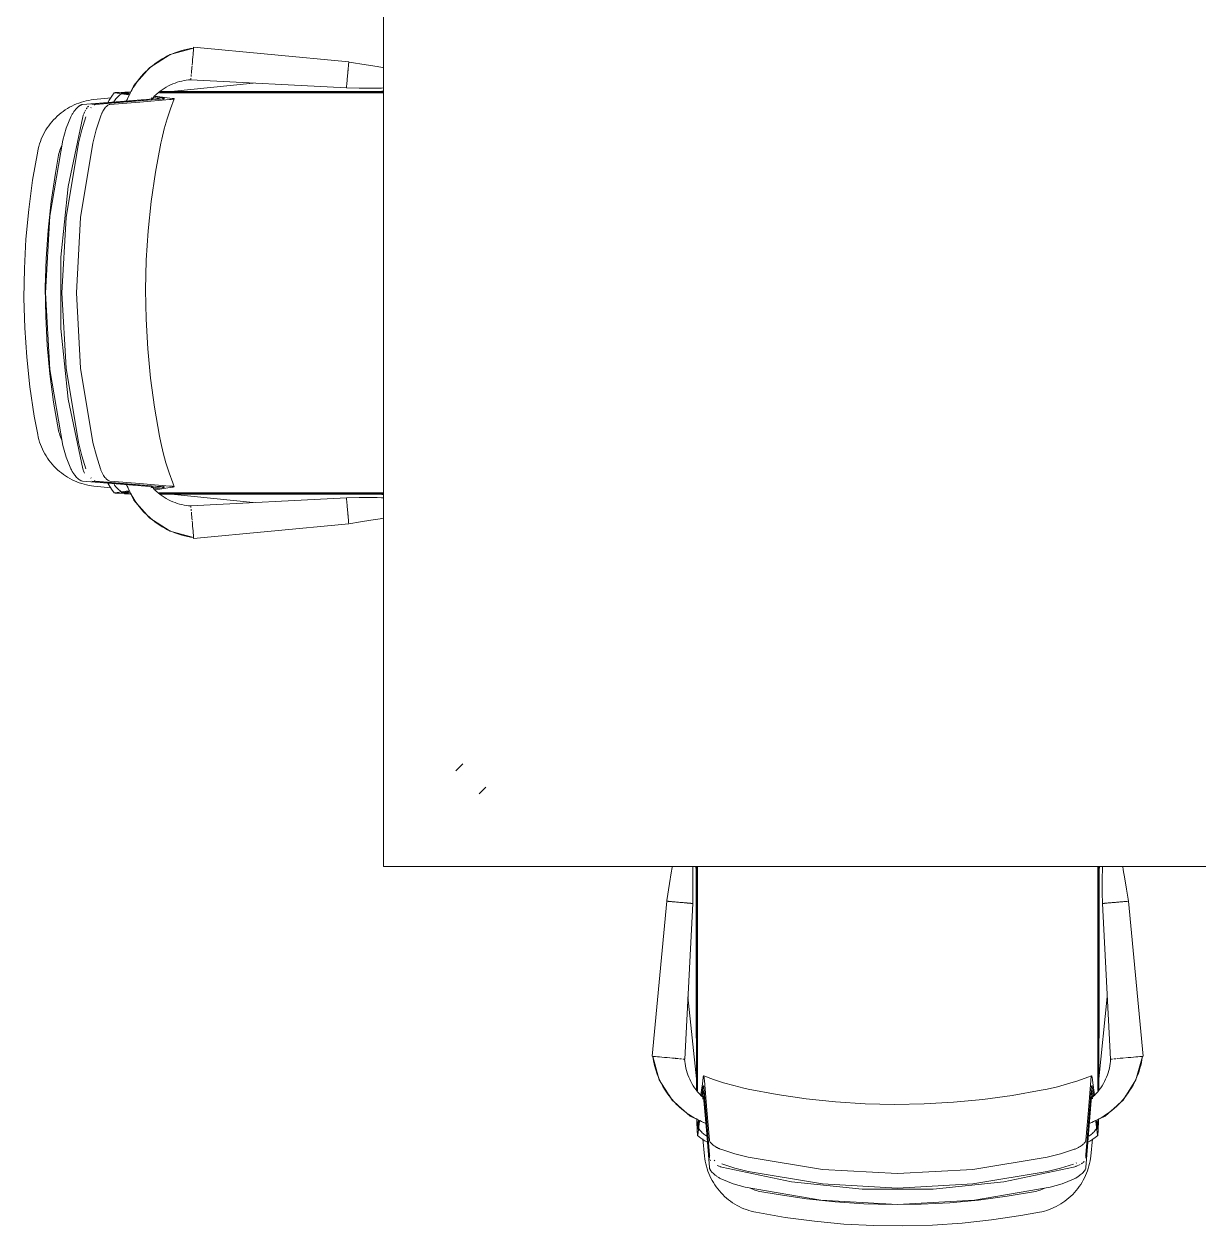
# Model space of a CAD drawing. Header units: millimetres. Extents: x 155927 to 317870, y -36033 to 97293.
# Drawn here: x 190375 to 191809, y 10769 to 12236 of the extents above; entities that cross this region are included whole.
import ezdxf

# ---------------------------------------------------------------- set-up
doc = ezdxf.new("R2010")
doc.units = ezdxf.units.MM
doc.header["$MEASUREMENT"] = 0
doc.layers.add('I-FURN', color=8, linetype='CONTINUOUS', lineweight=9)

msp = doc.modelspace()

# ---------------------------------------------------------------- linework, layer by layer
at = {"layer": 'I-FURN'}
for p, q in [((190813.4, 12607.5), (190813.4, 11207.5)), ((190581.6, 12206.3), (190553.1, 12198.4)), ((190553.1, 12198.4), (190581.6, 12206.3)), ((190553.1, 12198.4), (190581.6, 12206.3)), ((190581.6, 12206.3), (190553.1, 12198.4)), ((190581.3, 12203), (190581.5, 12204.8)), ((190581.5, 12204.8), (190581.6, 12206.1)), ((190581.6, 12206.1), (190581.7, 12206.9)), ((190581.7, 12207.2), (190771, 12189.3)), ((190771, 12189.3), (190581.7, 12207.2)), ((190581.7, 12206.9), (190581.7, 12207.2)), ((190553.1, 12198.4), (190528.1, 12182.7)), ((190528.1, 12182.7), (190553.1, 12198.4)), ((190553.1, 12198.4), (190528.1, 12182.7)), ((190537, 12188.3), (190553.1, 12198.4)), ((190580.1, 12188.9), (190580.4, 12192.2)), ((190580.4, 12192.2), (190580.6, 12195.3)), ((190580.6, 12195.3), (190580.9, 12198.2)), ((190580.9, 12198.2), (190581.1, 12200.8)), ((190581.1, 12200.8), (190581.3, 12203)), ((190771.6, 12189.1), (190771, 12189.2)), ((190792.4, 12185.8), (190771.6, 12189.1)), ((190528.1, 12182.7), (190508.6, 12160.6)), ((190508.6, 12160.6), (190528.1, 12182.7)), ((190528.1, 12182.7), (190508.6, 12160.6)), ((190523.2, 12177.2), (190528.1, 12182.7)), ((190528.1, 12182.7), (190534.3, 12186.7)), ((190578.9, 12175.1), (190579.2, 12179.2)), ((190579, 12176.4), (190579.2, 12179.3)), ((190579.3, 12179.7), (190579.5, 12182.4)), ((190579.5, 12182.4), (190579.7, 12184.6)), ((190579.8, 12185.6), (190580.1, 12188.9)), ((190805.5, 12183.7), (190792.4, 12185.8)), ((190812.1, 12182.5), (190805.5, 12183.7)), ((190813.4, 12182.3), (190812.1, 12182.5)), ((190508.6, 12160.6), (190499.8, 12141.7)), ((190499.8, 12141.7), (190508.6, 12160.6)), ((190508.6, 12160.6), (190499.8, 12141.7)), ((190505.5, 12154), (190508.6, 12160.6)), ((190508.6, 12160.6), (190513.5, 12166.2)), ((190654.3, 12163.5), (190554.3, 12153.1)), ((190578.2, 12167.6), (190578.3, 12168.4)), ((190578.2, 12167.3), (190578.2, 12167.6)), ((190768.2, 12157.7), (190578.2, 12167.3)), ((190578.2, 12167.3), (190768.2, 12157.7)), ((190578.3, 12168.4), (190578.4, 12169.7)), ((190578.5, 12171.5), (190578.8, 12173.7)), ((190578.6, 12171.5), (190578.8, 12173.8)), ((190481, 12145.5), (190459.8, 12143.3)), ((190478.6, 12142.7), (190481.8, 12147.6)), ((190481.8, 12147.6), (190484.8, 12151.7)), ((190502.2, 12149.2), (190485.3, 12151.6)), ((190486.6, 12144.1), (190487.5, 12145.1)), ((190487.5, 12145.1), (190488.4, 12146.1)), ((190488.4, 12146.1), (190489.4, 12147.1)), ((190489.4, 12147.1), (190490.4, 12148.1)), ((190490.4, 12148.1), (190491.5, 12149)), ((190490.8, 12152.2), (190497.5, 12152.4)), ((190491.5, 12149), (190492.6, 12149.8)), ((190492.6, 12149.8), (190493.8, 12150.6)), ((190493.7, 12151.7), (190499.9, 12151.2)), ((190493.8, 12150.6), (190494, 12150.8)), ((190494, 12150.8), (190494.4, 12151.1)), ((190494.4, 12151.1), (190494.8, 12151.3)), ((190494.8, 12151.3), (190494.8, 12151.3)), ((190495.2, 12151.1), (190496.1, 12151)), ((190497.4, 12152.1), (190495.3, 12152)), ((190496.1, 12151), (190497.1, 12150.8)), ((190497.1, 12150.8), (190502.5, 12150)), ((190497.5, 12152.6), (190497.2, 12151.3)), ((190504.3, 12152.4), (190497.5, 12152.6)), ((190497.5, 12152.6), (190504.5, 12152.6)), ((190499.9, 12151.2), (190503, 12150.7)), ((190530.9, 12145.2), (190529.7, 12145.4)), ((190533.1, 12145.5), (190538, 12144.8)), ((190533.7, 12146.6), (190543.3, 12145.4)), ((190537.6, 12147.3), (190534.6, 12147.7)), ((190546.6, 12146.1), (190537.6, 12147.3)), ((190541.8, 12151.8), (190539.9, 12151.8)), ((190540.6, 12152.6), (190543.2, 12152.6)), ((190603.9, 12153), (190541.4, 12153.1)), ((190541.5, 12153.2), (190568.2, 12153.1)), ((190813.4, 12151.8), (190541.8, 12151.8)), ((190543.2, 12152.6), (190813.4, 12152.6)), ((190555.6, 12144.9), (190546.6, 12146.1)), ((190568.2, 12153.1), (190603.9, 12153.1)), ((190603.9, 12153.4), (190603.9, 12153)), ((190813.4, 12153.4), (190603.9, 12153.4)), ((190783.7, 12157.3), (190768.2, 12157.6)), ((190794, 12157.3), (190783.7, 12157.3)), ((190805.5, 12157.4), (190794, 12157.3)), ((190811.1, 12157.5), (190805.5, 12157.4)), ((190808.9, 12153.4), (190813.4, 12153.9)), ((190813.4, 12157.6), (190811.1, 12157.5)), ((190424.9, 12130.8), (190422.4, 12129)), ((190427.6, 12132.4), (190424.9, 12130.8)), ((190430.3, 12134), (190427.6, 12132.4)), ((190433, 12135.4), (190430.3, 12134)), ((190435.8, 12136.8), (190433, 12135.4)), ((190438.7, 12138), (190435.8, 12136.8)), ((190441.6, 12139.1), (190438.7, 12138)), ((190444.6, 12140.1), (190441.6, 12139.1)), ((190447.6, 12141), (190444.6, 12140.1)), ((190445.9, 12137.3), (190487.1, 12140.7)), ((190450.6, 12141.7), (190447.6, 12141)), ((190453.7, 12142.4), (190450.6, 12141.7)), ((190456.7, 12142.9), (190453.7, 12142.4)), ((190459.8, 12143.3), (190456.7, 12142.9)), ((190497.3, 12140.6), (190457.5, 12137.3)), ((190500.9, 12140.5), (190461.7, 12137.3)), ((190476.8, 12139.8), (190478.6, 12142.7)), ((190479.4, 12137.3), (190515.9, 12140.3)), ((190484.1, 12140.7), (190484.9, 12141.8)), ((190484.9, 12141.8), (190485.7, 12143)), ((190485.7, 12143), (190486.6, 12144.1)), ((190487.1, 12140.7), (190527.8, 12143.9)), ((190535, 12143.6), (190497.3, 12140.6)), ((190539.9, 12143.7), (190500.9, 12140.5)), ((190515.9, 12140.3), (190552.3, 12143.3)), ((190545.6, 12144.7), (190544.9, 12142.7)), ((190553.4, 12132.2), (190549.4, 12120)), ((190558, 12144.3), (190553.4, 12132.2)), ((190408.6, 12116.4), (190406.6, 12113.9)), ((190410.7, 12118.7), (190408.6, 12116.4)), ((190412.9, 12120.9), (190410.7, 12118.7)), ((190415.1, 12123.1), (190412.9, 12120.9)), ((190417.4, 12125.2), (190415.1, 12123.1)), ((190419.9, 12127.1), (190417.4, 12125.2)), ((190422.4, 12129), (190419.9, 12127.1)), ((190426, 12108.3), (190431.7, 12122.3)), ((190446.5, 12122.3), (190428.6, 12037.2)), ((190450.2, 12122.3), (190445.2, 12106.3)), ((190462.8, 12106.3), (190467.8, 12122.3)), ((190549.4, 12120), (190545.8, 12107.6)), ((190399.7, 12103.6), (190398.3, 12100.8)), ((190401.3, 12106.3), (190399.7, 12103.6)), ((190403, 12108.9), (190401.3, 12106.3)), ((190404.8, 12111.5), (190403, 12108.9)), ((190406.6, 12113.9), (190404.8, 12111.5)), ((190421.9, 12093.9), (190426, 12108.3)), ((190445.2, 12106.3), (190441.1, 12090.1)), ((190458.7, 12090.1), (190462.8, 12106.3)), ((190545.8, 12107.6), (190542.8, 12095.1)), ((190393.6, 12089.3), (190392.7, 12086.3)), ((190394.6, 12092.2), (190393.6, 12089.3)), ((190395.7, 12095.1), (190394.6, 12092.2)), ((190396.9, 12098), (190395.7, 12095.1)), ((190398.3, 12100.8), (190396.9, 12098)), ((190406.1, 12001.2), (190421.9, 12093.9)), ((190419.9, 12085.6), (190420.7, 12087.5)), ((190441.1, 12090.1), (190425.9, 11999.3)), ((190443.6, 11999.3), (190458.7, 12090.1)), ((190541.7, 12090.1), (190535.1, 12054.7)), ((190542.8, 12095.1), (190541.7, 12090.1)), ((190391.4, 12080.6), (190385.1, 12045)), ((190391.9, 12083.2), (190391.4, 12080.6)), ((190392.7, 12086.3), (190391.9, 12083.2)), ((190412.9, 12053.6), (190416.9, 12075.6)), ((190416.9, 12075.6), (190417.3, 12077.7)), ((190417.3, 12077.7), (190417.8, 12079.7)), ((190417.8, 12079.7), (190418.4, 12081.7)), ((190418.4, 12081.7), (190419.1, 12083.6)), ((190419.1, 12083.6), (190419.9, 12085.6)), ((190385.1, 12045), (190380.4, 12009.2)), ((190407.7, 12018.9), (190412.9, 12053.6)), ((190535.1, 12054.7), (190529.9, 12019.1)), ((190428.6, 12037.2), (190419.6, 11950.9)), ((190404, 11984), (190407.7, 12018.9)), ((190529.9, 12019.1), (190526.2, 11983.3)), ((190380.4, 12009.2), (190377, 11973.2)), ((190400.8, 11907.5), (190406.1, 12001.2)), ((190425.9, 11999.3), (190420.9, 11907.5)), ((190438.5, 11907.5), (190443.6, 11999.3)), ((190401.6, 11949), (190404, 11984)), ((190377, 11973.2), (190375.1, 11937.2)), ((190526.2, 11983.3), (190523.9, 11947.4)), ((190400.6, 11913.9), (190401.6, 11949)), ((190419.6, 11950.9), (190419.6, 11864.2)), ((190523.9, 11947.4), (190523, 11911.4)), ((190375.1, 11937.2), (190374.6, 11901)), ((190401.1, 11878.8), (190400.6, 11913.9)), ((190523, 11911.4), (190523.6, 11875.4)), ((190374.6, 11901), (190375.6, 11864.9)), ((190406.1, 11813.9), (190400.8, 11907.5)), ((190420.9, 11907.5), (190425.9, 11815.8)), ((190443.6, 11815.8), (190438.5, 11907.5)), ((190402.9, 11843.7), (190401.1, 11878.8)), ((190523.6, 11875.4), (190525.6, 11839.4)), ((190375.6, 11864.9), (190378.1, 11828.9)), ((190419.6, 11864.2), (190428.6, 11777.9)), ((190406.2, 11808.8), (190402.9, 11843.7)), ((190525.6, 11839.4), (190529, 11803.6)), ((190378.1, 11828.9), (190381.9, 11792.9)), ((190421.9, 11721.2), (190406.1, 11813.9)), ((190410.8, 11774), (190406.2, 11808.8)), ((190425.9, 11815.8), (190441.1, 11725)), ((190458.8, 11725), (190443.6, 11815.8)), ((190529, 11803.6), (190533.9, 11767.9)), ((190381.9, 11792.9), (190387.2, 11757.2)), ((190416.9, 11739.5), (190410.8, 11774)), ((190428.6, 11777.9), (190446.6, 11692.7)), ((190533.9, 11767.9), (190540.2, 11732.5)), ((190387.2, 11757.2), (190391.4, 11734.5)), ((190391.4, 11734.5), (190392, 11731.4)), ((190417.3, 11737.7), (190416.9, 11739.5)), ((190417.8, 11735.7), (190417.3, 11737.7)), ((190418.3, 11733.7), (190417.8, 11735.7)), ((190392, 11731.4), (190392.8, 11728.4)), ((190392.8, 11728.4), (190393.7, 11725.4)), ((190393.7, 11725.4), (190394.7, 11722.5)), ((190394.7, 11722.5), (190395.9, 11719.6)), ((190419, 11731.7), (190418.3, 11733.7)), ((190419.8, 11729.8), (190419, 11731.7)), ((190420.6, 11727.9), (190419.8, 11729.8)), ((190426, 11706.8), (190421.9, 11721.2)), ((190441.1, 11725), (190445.2, 11708.8)), ((190462.9, 11708.8), (190458.8, 11725)), ((190540.2, 11732.5), (190541.7, 11725)), ((190541.7, 11725), (190544.6, 11712.4)), ((190395.9, 11719.6), (190397.1, 11716.7)), ((190397.1, 11716.7), (190398.5, 11713.9)), ((190398.5, 11713.9), (190399.9, 11711.1)), ((190399.9, 11711.1), (190401.5, 11708.5)), ((190401.5, 11708.5), (190403.2, 11705.8)), ((190403.2, 11705.8), (190405, 11703.3)), ((190431.8, 11692.7), (190426, 11706.8)), ((190445.2, 11708.8), (190450.2, 11692.7)), ((190467.9, 11692.7), (190462.9, 11708.8)), ((190544.6, 11712.4), (190547.9, 11700)), ((190405, 11703.3), (190406.9, 11700.8)), ((190406.9, 11700.8), (190408.9, 11698.4)), ((190408.9, 11698.4), (190411, 11696.1)), ((190411, 11696.1), (190413.2, 11693.9)), ((190413.2, 11693.9), (190415.4, 11691.7)), ((190415.4, 11691.7), (190417.8, 11689.7)), ((190547.9, 11700), (190551.8, 11687.7)), ((190417.8, 11689.7), (190420.2, 11687.7)), ((190420.2, 11687.7), (190422.7, 11685.8)), ((190422.7, 11685.8), (190425.3, 11684.1)), ((190425.3, 11684.1), (190427.9, 11682.4)), ((190427.9, 11682.4), (190430.7, 11680.9)), ((190430.7, 11680.9), (190433.4, 11679.5)), ((190433.4, 11679.5), (190436.3, 11678.1)), ((190436.3, 11678.1), (190439.1, 11676.9)), ((190439.1, 11676.9), (190442, 11675.8)), ((190442, 11675.8), (190445, 11674.9)), ((190487.1, 11674.4), (190445.9, 11677.8)), ((190457.6, 11677.8), (190497.4, 11674.5)), ((190461.8, 11677.8), (190500.9, 11674.5)), ((190515.9, 11674.8), (190479.4, 11677.8)), ((190551.8, 11687.7), (190556.1, 11675.6)), ((190445, 11674.9), (190448, 11674)), ((190448, 11674), (190451, 11673.3)), ((190451, 11673.3), (190454.1, 11672.6)), ((190454.1, 11672.6), (190457.2, 11672.2)), ((190457.2, 11672.2), (190459.8, 11671.8)), ((190459.8, 11671.8), (190481, 11669.6)), ((190478.2, 11673.1), (190476.8, 11675.3)), ((190481.4, 11668.1), (190478.2, 11673.1)), ((190484.8, 11663.4), (190481.4, 11668.1)), ((190485.5, 11672.5), (190484.6, 11673.7)), ((190485.3, 11663.5), (190502.3, 11665.9)), ((190486.4, 11671.4), (190485.5, 11672.5)), ((190487.3, 11670.3), (190486.4, 11671.4)), ((190527.8, 11671.2), (190487.1, 11674.4)), ((190488.2, 11669.3), (190487.3, 11670.3)), ((190489.2, 11668.2), (190488.2, 11669.3)), ((190490.3, 11667.3), (190489.2, 11668.2)), ((190491.4, 11666.3), (190490.3, 11667.3)), ((190497.4, 11662.7), (190490.8, 11662.9)), ((190492.5, 11665.4), (190491.4, 11666.3)), ((190493.6, 11664.6), (190492.5, 11665.4)), ((190494.8, 11663.8), (190493.6, 11664.6)), ((190499.9, 11663.9), (190493.7, 11663.4)), ((190502.6, 11665.1), (190495.2, 11664)), ((190495.3, 11663.1), (190497.3, 11663)), ((190497.4, 11674.5), (190535.1, 11671.5)), ((190497.4, 11662.3), (190504.5, 11662.6)), ((190497.4, 11662.3), (190506, 11662.3)), ((190508.6, 11654.4), (190499.8, 11673.4)), ((190499.8, 11673.4), (190508.6, 11654.4)), ((190499.8, 11673.4), (190508.6, 11654.4)), ((190503.4, 11664.4), (190499.9, 11663.9)), ((190500.9, 11674.5), (190539.9, 11671.3)), ((190508.6, 11654.4), (190505.5, 11661.1)), ((190552.3, 11671.8), (190515.9, 11674.8)), ((190529.5, 11669.7), (190530.9, 11669.9)), ((190538.1, 11670.3), (190533, 11669.6)), ((190543.3, 11669.7), (190533.7, 11668.4)), ((190534.6, 11667.4), (190540.3, 11668.1)), ((190539.7, 11663.4), (190541.8, 11663.4)), ((190540.3, 11668.1), (190547.9, 11669.1)), ((190541, 11662.3), (190543.2, 11662.3)), ((190541.4, 11662), (190603.9, 11662.1)), ((190568.2, 11662), (190541.5, 11661.9)), ((190541.8, 11663.4), (190813.4, 11663.4)), ((190543.2, 11662.3), (190813.4, 11662.3)), ((190544.9, 11672.4), (190545.6, 11670.4)), ((190547.9, 11669.1), (190555.6, 11670.2)), ((190554.3, 11662), (190654.3, 11651.6)), ((190556.1, 11675.6), (190558, 11670.8)), ((190603.9, 11662), (190568.2, 11662)), ((190603.9, 11662.1), (190603.9, 11661.7)), ((190813.4, 11661.7), (190603.9, 11661.7)), ((190813.4, 11661.2), (190808.9, 11661.7)), ((190528.1, 11632.4), (190508.6, 11654.4)), ((190508.6, 11654.4), (190528.1, 11632.4)), ((190513.5, 11648.9), (190508.6, 11654.4)), ((190508.6, 11654.4), (190528.1, 11632.4)), ((190578.2, 11647.8), (190768.2, 11657.3)), ((190768.2, 11657.3), (190578.2, 11647.8)), ((190578.2, 11647.5), (190578.2, 11647.8)), ((190578.3, 11646.7), (190578.2, 11647.5)), ((190578.4, 11645.4), (190578.3, 11646.7)), ((190783.7, 11657.6), (190768.2, 11657.3)), ((190794, 11657.7), (190783.7, 11657.6)), ((190805.5, 11657.6), (190794, 11657.7)), ((190811.1, 11657.4), (190805.5, 11657.6)), ((190813.4, 11657.4), (190811.1, 11657.4)), ((190528.1, 11632.4), (190523.2, 11637.9)), ((190553.1, 11616.7), (190528.1, 11632.4)), ((190528.1, 11632.4), (190553.1, 11616.7)), ((190534.3, 11628.4), (190528.1, 11632.4)), ((190528.1, 11632.4), (190553.1, 11616.7)), ((190578.8, 11641.3), (190578.6, 11643.6)), ((190579.2, 11635.8), (190579, 11638.7)), ((190579.5, 11632.7), (190579.3, 11635.4)), ((190579.7, 11630.5), (190579.5, 11632.7)), ((190798.1, 11630), (190809.4, 11631.9)), ((190809.4, 11631.9), (190813.4, 11632.7)), ((190553.1, 11616.7), (190537, 11626.8)), ((190580.1, 11626.2), (190579.8, 11629.5)), ((190580.4, 11622.9), (190580.1, 11626.2)), ((190580.6, 11619.8), (190580.4, 11622.9)), ((190580.9, 11616.9), (190580.6, 11619.8)), ((190771, 11625.8), (190581.7, 11607.9)), ((190581.7, 11607.9), (190771, 11625.8)), ((190771, 11625.8), (190785.5, 11628)), ((190785.5, 11628), (190798.1, 11630)), ((190581.6, 11608.8), (190553.1, 11616.7)), ((190553.1, 11616.7), (190581.6, 11608.8)), ((190581.6, 11608.8), (190553.1, 11616.7)), ((190553.1, 11616.7), (190581.6, 11608.8)), ((190581.1, 11614.3), (190580.9, 11616.9)), ((190581.3, 11612.1), (190581.1, 11614.3)), ((190581.5, 11610.3), (190581.3, 11612.1)), ((190581.6, 11609), (190581.5, 11610.3)), ((190581.7, 11608.2), (190581.6, 11609)), ((190581.7, 11607.9), (190581.7, 11608.2)), ((190910.2, 11332.6), (190901.8, 11324.2)), ((190930.1, 11296), (190938.4, 11304.3)), ((190813.4, 11207.5), (196113.4, 11207.5)), ((191166.1, 11207.5), (191165.8, 11206.2)), ((191190.9, 11202.6), (191190.8, 11207.5)), ((191195.1, 11203.1), (191194.6, 11207.5)), ((191195.1, 10998.1), (191195.1, 11207.5)), ((191195.7, 11207.5), (191195.7, 10937.3)), ((191196.8, 11207.5), (191196.8, 10935.9)), ((191685.3, 10935.9), (191685.3, 11207.5)), ((191686, 11207.5), (191686, 10937.3)), ((191687.3, 11207.5), (191686.9, 11203.1)), ((191686.9, 10998.1), (191686.9, 11207.5)), ((191690.9, 11202.6), (191691, 11207.5)), ((191716.4, 11203.5), (191715.7, 11207.5)), ((191164.7, 11199.6), (191162.5, 11186.6)), ((191165.8, 11206.2), (191164.7, 11199.6)), ((191191.1, 11195.1), (191190.9, 11202.6)), ((191191.1, 11186.2), (191191.1, 11195.1)), ((191690.7, 11195.1), (191690.9, 11202.6)), ((191690.7, 11186.2), (191690.7, 11195.1)), ((191718.3, 11192.3), (191716.4, 11203.5)), ((191720.4, 11179.6), (191718.3, 11192.3)), ((191162.5, 11186.6), (191159.3, 11165.8)), ((191191, 11175.4), (191191.1, 11186.2)), ((191690.8, 11175.4), (191690.7, 11186.2)), ((191722.6, 11165.1), (191720.4, 11179.6)), ((191141.3, 10975.8), (191159.2, 11165.1)), ((191159.2, 11165.1), (191141.3, 10975.8)), ((191159.3, 11165.8), (191159.2, 11165.1)), ((191190.8, 11162.3), (191181.2, 10972.3)), ((191181.2, 10972.3), (191190.8, 11162.3)), ((191190.8, 11162.3), (191191, 11175.4)), ((191691, 11162.3), (191690.8, 11175.4)), ((191700.8, 10972.3), (191691.2, 11162.3)), ((191691.2, 11162.3), (191700.8, 10972.3)), ((191722.7, 11165.1), (191740.6, 10975.8)), ((191740.6, 10975.8), (191722.7, 11165.1)), ((191185, 11048.5), (191195.4, 10948.5)), ((191686.5, 10948.4), (191696.9, 11048.5)), ((191195.1, 10998.1), (191195.5, 10998.1)), ((191195.5, 10998.1), (191195.4, 10935.6)), ((191195.4, 10962.3), (191195.4, 10998.1)), ((191686.5, 10935.6), (191686.4, 10998.1)), ((191686.4, 10998.1), (191686.9, 10998.1)), ((191686.5, 10998.1), (191686.6, 10962.3)), ((191141.6, 10975.8), (191141.3, 10975.8)), ((191142.4, 10975.7), (191141.6, 10975.8)), ((191142.2, 10975.7), (191150.1, 10947.2)), ((191150.1, 10947.2), (191142.2, 10975.7)), ((191150.1, 10947.2), (191142.2, 10975.7)), ((191142.2, 10975.7), (191150.1, 10947.2)), ((191143.7, 10975.6), (191142.4, 10975.7)), ((191145.5, 10975.5), (191143.7, 10975.6)), ((191147.8, 10975.3), (191145.5, 10975.5)), ((191150.4, 10975), (191147.8, 10975.3)), ((191153.3, 10974.8), (191150.4, 10975)), ((191156.4, 10974.5), (191153.3, 10974.8)), ((191159.6, 10974.2), (191156.4, 10974.5)), ((191162.9, 10973.9), (191159.6, 10974.2)), ((191166.2, 10973.7), (191163.9, 10973.8)), ((191168.8, 10973.4), (191166.2, 10973.7)), ((191172.2, 10973.1), (191169.3, 10973.4)), ((191177, 10972.7), (191174.8, 10972.9)), ((191180.1, 10972.4), (191178.8, 10972.5)), ((191180.9, 10972.4), (191180.1, 10972.4)), ((191181.2, 10972.3), (191180.9, 10972.4)), ((191701, 10972.4), (191700.8, 10972.3)), ((191701.8, 10972.4), (191701, 10972.4)), ((191703.2, 10972.5), (191701.8, 10972.4)), ((191707.2, 10972.9), (191705, 10972.7)), ((191707.2, 10972.9), (191705, 10972.7)), ((191712.7, 10973.4), (191708.5, 10973)), ((191712.7, 10973.4), (191709.8, 10973.1)), ((191715.8, 10973.7), (191713.1, 10973.4)), ((191718, 10973.8), (191715.8, 10973.7)), ((191722.3, 10974.2), (191719, 10973.9)), ((191725.6, 10974.5), (191722.3, 10974.2)), ((191728.7, 10974.8), (191725.6, 10974.5)), ((191731.6, 10975), (191728.7, 10974.8)), ((191734.2, 10975.3), (191731.6, 10975)), ((191739.8, 10975.7), (191731.8, 10947.2)), ((191731.8, 10947.2), (191739.8, 10975.7)), ((191739.8, 10975.7), (191731.8, 10947.2)), ((191731.8, 10947.2), (191739.8, 10975.7)), ((191736.4, 10975.5), (191734.2, 10975.3)), ((191738.2, 10975.6), (191736.4, 10975.5)), ((191739.5, 10975.7), (191738.2, 10975.6)), ((191740.3, 10975.8), (191739.5, 10975.7)), ((191740.6, 10975.8), (191740.3, 10975.8)), ((191195.4, 10935.7), (191195.4, 10962.3)), ((191686.6, 10962.3), (191686.6, 10935.7)), ((191150.1, 10947.2), (191165.8, 10922.2)), ((191165.8, 10922.2), (191150.1, 10947.2)), ((191160.2, 10931.1), (191150.1, 10947.2)), ((191150.1, 10947.2), (191165.8, 10922.2)), ((191203.6, 10949.8), (191202.6, 10942.1)), ((191204.3, 10952.1), (191216.3, 10947.6)), ((191208.2, 10910), (191205.2, 10946.4)), ((191216.3, 10947.6), (191228.6, 10943.5)), ((191228.6, 10943.5), (191240.9, 10940)), ((191648.5, 10942.1), (191660.8, 10945.9)), ((191660.8, 10945.9), (191673, 10950.3)), ((191673, 10950.3), (191677.7, 10952.1)), ((191676.7, 10946.4), (191673.8, 10910)), ((191679.6, 10940.7), (191678.4, 10949.8)), ((191731.8, 10947.2), (191716.2, 10922.2)), ((191716.2, 10922.2), (191731.8, 10947.2)), ((191716.2, 10922.2), (191731.8, 10947.2)), ((191731.8, 10947.2), (191721.8, 10931.1)), ((191165.8, 10922.2), (191161.9, 10928.5)), ((191195.7, 10937.3), (191195.7, 10935.1)), ((191196.8, 10935.9), (191196.8, 10933.8)), ((191201.5, 10934.4), (191200.8, 10928.7)), ((191202.6, 10942.1), (191201.5, 10934.4)), ((191201.9, 10927.8), (191203.2, 10937.4)), ((191203, 10927.1), (191203.8, 10932.3)), ((191203.8, 10939.8), (191205.8, 10939)), ((191204.8, 10934), (191208, 10895.2)), ((191205, 10929.3), (191208, 10891.6)), ((191240.9, 10940), (191253.4, 10936.9)), ((191253.4, 10936.9), (191258.4, 10935.8)), ((191258.4, 10935.8), (191293.8, 10929.2)), ((191293.8, 10929.2), (191329.4, 10924.1)), ((191544.9, 10923.1), (191580.6, 10928)), ((191580.6, 10928), (191616.1, 10934.3)), ((191616.1, 10934.3), (191623.5, 10935.8)), ((191623.5, 10935.8), (191636.1, 10938.7)), ((191636.1, 10938.7), (191648.5, 10942.1)), ((191674, 10895), (191677.2, 10934)), ((191674, 10891.4), (191677, 10929.2)), ((191676.1, 10939), (191678.1, 10939.8)), ((191678.2, 10932.2), (191678.9, 10927.2)), ((191678.8, 10937.4), (191680.1, 10927.8)), ((191680.8, 10931.7), (191679.6, 10940.7)), ((191681.1, 10928.7), (191680.8, 10931.7)), ((191685.3, 10934), (191685.3, 10935.9)), ((191686, 10937.3), (191686, 10934.7)), ((191720.1, 10928.5), (191716.2, 10922.2)), ((191165.8, 10922.2), (191187.9, 10902.7)), ((191187.9, 10902.7), (191165.8, 10922.2)), ((191171.3, 10917.3), (191165.8, 10922.2)), ((191165.8, 10922.2), (191187.9, 10902.7)), ((191203.3, 10925.1), (191203.1, 10923.6)), ((191207.9, 10881.3), (191204.6, 10922)), ((191329.4, 10924.1), (191365.2, 10920.3)), ((191365.2, 10920.3), (191401.2, 10918)), ((191401.2, 10918), (191437.2, 10917.1)), ((191437.2, 10917.1), (191473.2, 10917.7)), ((191473.2, 10917.7), (191509.1, 10919.7)), ((191509.1, 10919.7), (191544.9, 10923.1)), ((191677.3, 10922), (191674.1, 10881.3)), ((191678.8, 10923.8), (191678.7, 10925.1)), ((191716.2, 10922.2), (191694.1, 10902.7)), ((191694.1, 10902.7), (191716.2, 10922.2)), ((191694.1, 10902.7), (191716.2, 10922.2)), ((191716.2, 10922.2), (191710.6, 10917.3)), ((191187.9, 10902.7), (191182.4, 10907.6)), ((191187.9, 10902.7), (191206.8, 10894)), ((191206.8, 10894), (191187.9, 10902.7)), ((191194.5, 10899.7), (191187.9, 10902.7)), ((191187.9, 10902.7), (191206.8, 10894)), ((191195.7, 10900.1), (191195.7, 10891.5)), ((191196, 10898.7), (191195.7, 10891.5)), ((191211.2, 10873.6), (191208.2, 10910)), ((191673.8, 10910), (191670.8, 10873.5)), ((191694.1, 10902.7), (191675.1, 10894)), ((191675.1, 10894), (191694.1, 10902.7)), ((191675.1, 10894), (191694.1, 10902.7)), ((191686, 10891.6), (191685.8, 10898.4)), ((191686, 10898.6), (191686, 10891.6)), ((191694.1, 10902.7), (191687.4, 10899.7)), ((191699.6, 10907.6), (191694.1, 10902.7)), ((191196.4, 10884.9), (191196.2, 10891.5)), ((191196.5, 10891.5), (191196.5, 10889.5)), ((191199.3, 10896.5), (191196.9, 10879.5)), ((191196.9, 10887.8), (191197.4, 10894)), ((191197.8, 10888.1), (191197.2, 10889)), ((191197.4, 10894), (191197.8, 10897.5)), ((191197.4, 10889.4), (191198.5, 10896.8)), ((191198.6, 10886.9), (191197.8, 10888.1)), ((191199.5, 10885.8), (191198.6, 10886.9)), ((191200.4, 10884.7), (191199.5, 10885.8)), ((191201.4, 10883.7), (191200.4, 10884.7)), ((191202.4, 10882.6), (191201.4, 10883.7)), ((191208, 10895), (191211.2, 10855.9)), ((191208, 10891.5), (191211.2, 10851.7)), ((191670.8, 10855.9), (191674, 10895)), ((191670.8, 10851.6), (191674, 10891.4)), ((191680.8, 10883.8), (191679.8, 10882.8)), ((191681.7, 10884.8), (191680.8, 10883.8)), ((191682.6, 10885.9), (191681.7, 10884.8)), ((191683.4, 10887), (191682.6, 10885.9)), ((191685, 10879.5), (191682.7, 10896.3)), ((191683.4, 10896.6), (191684.2, 10891.2)), ((191684.2, 10888.2), (191683.4, 10887)), ((191684.2, 10897.1), (191684.6, 10894)), ((191684.2, 10891.2), (191684.4, 10890.2)), ((191684.3, 10888.2), (191684.2, 10888.2)), ((191684.5, 10888.6), (191684.3, 10888.2)), ((191684.4, 10890.2), (191684.5, 10889.3)), ((191684.7, 10888.9), (191684.5, 10888.6)), ((191684.6, 10894), (191685.1, 10887.8)), ((191684.7, 10891.3), (191686, 10891.6)), ((191685.4, 10889.5), (191685.5, 10891.6)), ((191685.8, 10891.6), (191685.6, 10884.9)), ((191200.9, 10876), (191196.8, 10879)), ((191205.8, 10872.7), (191200.9, 10876)), ((191203.4, 10881.7), (191202.4, 10882.6)), ((191203.1, 10875.1), (191205.3, 10854)), ((191204.5, 10880.7), (191203.4, 10881.7)), ((191205.6, 10879.8), (191204.5, 10880.7)), ((191206.8, 10879), (191205.6, 10879.8)), ((191208, 10871.4), (191205.8, 10872.7)), ((191208, 10878.2), (191206.8, 10879)), ((191211.2, 10840.1), (191207.9, 10881.3)), ((191674.1, 10881.3), (191670.8, 10840)), ((191675.5, 10872.3), (191673.3, 10871)), ((191675.5, 10879.2), (191674.4, 10878.4)), ((191676.6, 10880), (191675.5, 10879.2)), ((191680.4, 10875.5), (191675.5, 10872.3)), ((191677.7, 10880.9), (191676.6, 10880)), ((191676.7, 10854), (191678.9, 10875.1)), ((191678.8, 10881.8), (191677.7, 10880.9)), ((191679.8, 10882.8), (191678.8, 10881.8)), ((191685.2, 10879), (191680.4, 10875.5)), ((191242.2, 10857), (191226.2, 10862)), ((191258.4, 10852.9), (191242.2, 10857)), ((191639.8, 10857), (191623.5, 10852.8)), ((191655.8, 10862), (191639.8, 10857)), ((191205.3, 10854), (191205.6, 10850.9)), ((191205.6, 10850.9), (191206.2, 10847.8)), ((191206.2, 10847.8), (191206.8, 10844.7)), ((191206.8, 10844.7), (191207.5, 10841.7)), ((191207.5, 10841.7), (191208.4, 10838.7)), ((191226.2, 10844.4), (191242.2, 10839.4)), ((191226.2, 10840.7), (191311.3, 10822.7)), ((191349.2, 10837.7), (191258.4, 10852.9)), ((191623.5, 10852.8), (191532.7, 10837.7)), ((191570.7, 10822.7), (191655.8, 10840.7)), ((191639.8, 10839.3), (191655.8, 10844.3)), ((191673.7, 10839.1), (191674.5, 10842.1)), ((191674.5, 10842.1), (191675.3, 10845.2)), ((191675.3, 10845.2), (191675.9, 10848.2)), ((191675.9, 10848.2), (191676.4, 10851.3)), ((191676.4, 10851.3), (191676.7, 10854)), ((191208.4, 10838.7), (191209.4, 10835.8)), ((191209.4, 10835.8), (191210.5, 10832.8)), ((191210.5, 10832.8), (191211.7, 10830)), ((191211.7, 10830), (191213.1, 10827.2)), ((191213.1, 10827.2), (191214.5, 10824.4)), ((191240.2, 10820.2), (191226.2, 10825.9)), ((191242.2, 10839.4), (191258.4, 10835.2)), ((191258.4, 10835.2), (191349.2, 10820.1)), ((191441, 10832.6), (191349.2, 10837.7)), ((191532.7, 10837.7), (191441, 10832.6)), ((191532.7, 10820.1), (191623.5, 10835.2)), ((191623.5, 10835.2), (191639.8, 10839.3)), ((191655.8, 10825.9), (191641.8, 10820.1)), ((191667.6, 10824.8), (191669.1, 10827.6)), ((191669.1, 10827.6), (191670.4, 10830.4)), ((191670.4, 10830.4), (191671.6, 10833.3)), ((191671.6, 10833.3), (191672.7, 10836.2)), ((191672.7, 10836.2), (191673.7, 10839.1)), ((191214.5, 10824.4), (191216.1, 10821.7)), ((191216.1, 10821.7), (191217.8, 10819.1)), ((191217.8, 10819.1), (191219.5, 10816.5)), ((191219.5, 10816.5), (191221.4, 10814)), ((191221.4, 10814), (191223.4, 10811.6)), ((191223.4, 10811.6), (191225.4, 10809.2)), ((191254.7, 10816), (191240.2, 10820.2)), ((191347.3, 10800.2), (191254.7, 10816)), ((191262.9, 10814), (191261, 10814.8)), ((191264.9, 10813.2), (191262.9, 10814)), ((191266.8, 10812.6), (191264.9, 10813.2)), ((191268.8, 10812), (191266.8, 10812.6)), ((191270.8, 10811.4), (191268.8, 10812)), ((191272.9, 10811), (191270.8, 10811.4)), ((191295, 10807), (191272.9, 10811)), ((191311.3, 10822.7), (191397.6, 10813.7)), ((191349.2, 10820.1), (191441, 10815)), ((191397.6, 10813.7), (191484.3, 10813.7)), ((191441, 10815), (191532.7, 10820.1)), ((191484.3, 10813.7), (191570.7, 10822.7)), ((191627.3, 10816), (191534.6, 10800.2)), ((191609.1, 10811), (191574.5, 10805)), ((191610.8, 10811.4), (191609.1, 10811)), ((191612.8, 10811.9), (191610.8, 10811.4)), ((191614.8, 10812.5), (191612.8, 10811.9)), ((191616.8, 10813.1), (191614.8, 10812.5)), ((191618.7, 10813.9), (191616.8, 10813.1)), ((191620.6, 10814.7), (191618.7, 10813.9)), ((191641.8, 10820.1), (191627.3, 10816)), ((191656.8, 10809.6), (191658.9, 10811.9)), ((191658.9, 10811.9), (191660.8, 10814.3)), ((191660.8, 10814.3), (191662.7, 10816.9)), ((191662.7, 10816.9), (191664.4, 10819.4)), ((191664.4, 10819.4), (191666.1, 10822.1)), ((191666.1, 10822.1), (191667.6, 10824.8)), ((191225.4, 10809.2), (191227.6, 10807)), ((191227.6, 10807), (191229.8, 10804.8)), ((191229.8, 10804.8), (191232.2, 10802.7)), ((191232.2, 10802.7), (191234.6, 10800.8)), ((191234.6, 10800.8), (191237.1, 10798.9)), ((191237.1, 10798.9), (191239.6, 10797.1)), ((191239.6, 10797.1), (191242.3, 10795.4)), ((191329.7, 10801.8), (191295, 10807)), ((191364.6, 10798.1), (191329.7, 10801.8)), ((191441, 10794.9), (191347.3, 10800.2)), ((191399.6, 10795.7), (191364.6, 10798.1)), ((191434.6, 10794.8), (191399.6, 10795.7)), ((191534.6, 10800.2), (191441, 10794.9)), ((191504.8, 10797.1), (191469.7, 10795.2)), ((191539.7, 10800.3), (191504.8, 10797.1)), ((191574.5, 10805), (191539.7, 10800.3)), ((191637.4, 10794.1), (191640.1, 10795.7)), ((191640.1, 10795.7), (191642.7, 10797.4)), ((191642.7, 10797.4), (191645.2, 10799.1)), ((191645.2, 10799.1), (191647.7, 10801)), ((191647.7, 10801), (191650.1, 10803)), ((191650.1, 10803), (191652.4, 10805.1)), ((191652.4, 10805.1), (191654.7, 10807.3)), ((191654.7, 10807.3), (191656.8, 10809.6)), ((191242.3, 10795.4), (191245, 10793.9)), ((191245, 10793.9), (191247.7, 10792.4)), ((191247.7, 10792.4), (191250.5, 10791.1)), ((191250.5, 10791.1), (191253.4, 10789.8)), ((191253.4, 10789.8), (191256.3, 10788.7)), ((191256.3, 10788.7), (191259.3, 10787.7)), ((191259.3, 10787.7), (191262.3, 10786.8)), ((191262.3, 10786.8), (191265.3, 10786)), ((191265.3, 10786), (191267.9, 10785.5)), ((191267.9, 10785.5), (191303.5, 10779.3)), ((191469.7, 10795.2), (191434.6, 10794.8)), ((191555.6, 10776.1), (191591.3, 10781.4)), ((191591.3, 10781.4), (191614.1, 10785.5)), ((191614.1, 10785.5), (191617.1, 10786.1)), ((191617.1, 10786.1), (191620.1, 10786.9)), ((191620.1, 10786.9), (191623.1, 10787.8)), ((191623.1, 10787.8), (191626.1, 10788.8)), ((191626.1, 10788.8), (191629, 10790)), ((191629, 10790), (191631.8, 10791.2)), ((191631.8, 10791.2), (191634.6, 10792.6)), ((191634.6, 10792.6), (191637.4, 10794.1)), ((191303.5, 10779.3), (191339.3, 10774.5)), ((191339.3, 10774.5), (191375.3, 10771.1)), ((191375.3, 10771.1), (191411.4, 10769.2)), ((191411.4, 10769.2), (191447.5, 10768.8)), ((191447.5, 10768.8), (191483.6, 10769.8)), ((191483.6, 10769.8), (191519.7, 10772.2)), ((191519.7, 10772.2), (191555.6, 10776.1))]:
    msp.add_line(p, q, dxfattribs=at)
for centre, major_axis, start_param, end_param in [((191008.5, 11907.2), (0, 825), 1.870261, 1.872267), ((191440.6, 11402.6), (825, 0), 4.410918, 4.412924)]:
    msp.add_ellipse(centre, major_axis=major_axis, ratio=0.648816, start_param=start_param, end_param=end_param, dxfattribs=at)
for points, knots in [([(190581.6, 12206.3), (190571.8, 12205), (190552.6, 12199.5), (190527.5, 12183.4), (190510.1, 12163.2), (190502.6, 12148.4), (190500.2, 12142.1)], [0, 0, 0, 0, 0.2, 0.4, 0.6, 0.7389146, 0.7389146, 0.7389146, 0.7389146]), ([(190578.2, 12167.5), (190570.9, 12167.2), (190556, 12163.8), (190540.6, 12154.2), (190533.4, 12147.2), (190532.1, 12145.8)], [0, 0, 0, 0, 0.25, 0.5, 0.5570669, 0.5570669, 0.5570669, 0.5570669]), ([(190768.7, 12163.4), (190768.8, 12164), (190768.9, 12165.5), (190769, 12167.1), (190769.1, 12168)], [-0.7183711, -0.7183711, -0.7183711, -0.7183711, -0.6666667, -0.6111111, -0.6111111, -0.6111111, -0.6111111]), ([(190502.1, 12151.8), (190501.1, 12151.8), (190499.4, 12151.7), (190496.7, 12151.6), (190495, 12151.4), (190494.7, 12151.2), (190494.9, 12151.2), (190495.2, 12151.1)], [0, 0, 0, 0, 0.166667, 0.333333, 0.666667, 0.833333, 1, 1, 1, 1]), ([(190431.7, 12122.3), (190432.3, 12123.5), (190433.5, 12125.8), (190436.3, 12129.9), (190439.1, 12133.1), (190441.4, 12135), (190442.4, 12135.8), (190443.2, 12136.3), (190443.9, 12136.7), (190444.9, 12137.1), (190445.5, 12137.3), (190445.9, 12137.3)], [0, 0, 0, 0, 0.142857, 0.285714, 0.571429, 0.678571, 0.732143, 0.785714, 0.839286, 0.892857, 1, 1, 1, 1]), ([(190467.8, 12122.3), (190468.1, 12123.2), (190468.6, 12124.5), (190469.4, 12126.2), (190470, 12127.4), (190470.6, 12128.5), (190471.4, 12130), (190473.2, 12132.8), (190475.5, 12135.4), (190477.9, 12137), (190478.9, 12137.3), (190479.4, 12137.3)], [-1, -1, -1, -1, -0.892857, -0.839286, -0.785714, -0.732143, -0.678571, -0.571429, -0.285714, -0.142857, 0, 0, 0, 0]), ([(190445.9, 11677.8), (190445.4, 11677.8), (190444.3, 11678.1), (190441.5, 11679.8), (190438.7, 11682.4), (190436.4, 11685.2), (190435.4, 11686.6), (190434.6, 11687.8), (190433.8, 11688.9), (190432.9, 11690.6), (190432.2, 11691.9), (190431.8, 11692.7)], [0, 0, 0, 0, 0.142857, 0.285714, 0.571429, 0.678571, 0.732143, 0.785714, 0.839286, 0.892857, 1, 1, 1, 1]), ([(190479.4, 11677.8), (190478.7, 11677.8), (190477.1, 11678.5), (190474.1, 11681.3), (190471.3, 11685.1), (190469.2, 11689.3), (190468.3, 11691.6), (190467.9, 11692.7)], [-1, -1, -1, -1, -0.785714, -0.571429, -0.285714, -0.142857, 0, 0, 0, 0]), ([(190500.2, 11673), (190500.9, 11671.2), (190507.2, 11656), (190523.3, 11634.4), (190552.6, 11615.6), (190571.8, 11610.1), (190581.6, 11608.8)], [-0.7389144, -0.7389144, -0.7389144, -0.7389144, -0.7, -0.4, -0.2, 0, 0, 0, 0]), ([(190532.1, 11669.3), (190533.4, 11667.9), (190540.6, 11660.8), (190556, 11651.3), (190570.9, 11647.9), (190578.2, 11647.6)], [0.4429381, 0.4429381, 0.4429381, 0.4429381, 0.5, 0.75, 1, 1, 1, 1]), ([(190768.2, 11657.3), (190768.2, 11657.3), (190768.3, 11656.9), (190768.4, 11655.3), (190768.5, 11653.7), (190768.7, 11651.8), (190768.9, 11649.5), (190769.1, 11647), (190769.3, 11644.3), (190769.5, 11642.5), (190769.6, 11641.6)], [0, 0, 0, 0, 0.1111111, 0.1666667, 0.2222222, 0.2777778, 0.3333333, 0.3888889, 0.4444444, 0.4999756, 0.4999756, 0.4999756, 0.4999756]), ([(190769.6, 11641.6), (190769.5, 11642.5), (190769.3, 11644.3), (190769.1, 11647), (190768.9, 11649.5), (190768.7, 11651.8), (190768.5, 11653.7), (190768.4, 11655.3), (190768.3, 11656.9), (190768.2, 11657.3), (190768.2, 11657.3)], [-0.5, -0.5, -0.5, -0.5, -0.4444444, -0.3888889, -0.3333333, -0.2777778, -0.2222222, -0.1666667, -0.1111111, 0, 0, 0, 0]), ([(190578.7, 11641.9), (190578.7, 11642), (190578.7, 11642.6), (190578.6, 11643.2), (190578.6, 11643.6), (190578.6, 11643.7)], [-0.17937094, -0.17937094, -0.17937094, -0.17937094, -0.16666667, -0.13888889, -0.13546643, -0.13546643, -0.13546643, -0.13546643]), ([(190579.2, 11635.8), (190579.2, 11636.1), (190579.2, 11636.7), (190579.1, 11637.7), (190579, 11638.7), (190578.9, 11639.5), (190578.9, 11639.8), (190578.9, 11640)], [-0.32221673, -0.32221673, -0.32221673, -0.32221673, -0.30555556, -0.27777778, -0.25, -0.23611111, -0.22222222, -0.22222222, -0.22222222, -0.22222222]), ([(190770.5, 11631.4), (190770.3, 11633.5), (190770, 11637), (190769.7, 11640.6), (190769.6, 11641.6)], [-0.7220744, -0.7220744, -0.7220744, -0.7220744, -0.5555556, -0.5000244, -0.5000244, -0.5000244, -0.5000244]), ([(190770.5, 11631.4), (190770.5, 11630.7), (190770.7, 11628.8), (190770.9, 11626.4), (190771, 11625.8), (190771, 11625.8)], [0.722393, 0.722393, 0.722393, 0.722393, 0.7777778, 0.8888889, 1, 1, 1, 1]), ([(190771, 11625.8), (190771, 11625.8), (190770.9, 11626.4), (190770.7, 11628.8), (190770.5, 11630.7), (190770.5, 11631.4)], [-1, -1, -1, -1, -0.8888889, -0.7777778, -0.7222222, -0.7222222, -0.7222222, -0.7222222]), ([(191159.2, 11165.1), (191159.2, 11165.1), (191159.9, 11165), (191162.2, 11164.8), (191164.1, 11164.7), (191164.8, 11164.6)], [-1, -1, -1, -1, -0.8888889, -0.7777778, -0.722393, -0.722393, -0.722393, -0.722393]), ([(191175, 11163.7), (191174.1, 11163.8), (191171.3, 11164), (191167.8, 11164.3), (191165.6, 11164.5), (191164.9, 11164.6)], [-0.4999756, -0.4999756, -0.4999756, -0.4999756, -0.4444444, -0.3333333, -0.2779256, -0.2779256, -0.2779256, -0.2779256]), ([(191175, 11163.7), (191175.9, 11163.6), (191177.7, 11163.5), (191180.4, 11163.2), (191182.9, 11163), (191185.2, 11162.8), (191187.1, 11162.7), (191188.7, 11162.5), (191190.3, 11162.4), (191190.8, 11162.3), (191190.8, 11162.3)], [-0.4999756, -0.4999756, -0.4999756, -0.4999756, -0.4444444, -0.3888889, -0.3333333, -0.2777778, -0.2222222, -0.1666667, -0.1111111, 0, 0, 0, 0]), ([(191190.8, 11162.3), (191190.8, 11162.3), (191190.6, 11162.4), (191189.7, 11162.4), (191187.3, 11162.6), (191182.3, 11163.1), (191177.7, 11163.5), (191175, 11163.7)], [-1, -1, -1, -1, -0.9444444, -0.8888889, -0.7777778, -0.6666667, -0.5, -0.5, -0.5, -0.5]), ([(191693.1, 11162.5), (191692.7, 11162.5), (191691.5, 11162.4), (191691, 11162.3), (191691, 11162.3)], [-0.1666667, -0.1666667, -0.1666667, -0.1666667, -0.1111111, 0, 0, 0, 0]), ([(191701.4, 11163.2), (191700.5, 11163.2), (191698.9, 11163), (191697.5, 11162.9), (191696.8, 11162.8)], [-0.3888889, -0.3888889, -0.3888889, -0.3888889, -0.3333333, -0.2816289, -0.2816289, -0.2816289, -0.2816289]), ([(191142.2, 10975.7), (191144.2, 10961), (191152.1, 10939.7), (191170.7, 10916.6), (191187.5, 10903.1), (191200.1, 10896.7), (191206.4, 10894.3)], [-1, -1, -1, -1, -0.7, -0.55, -0.4, -0.2610856, -0.2610856, -0.2610856, -0.2610856]), ([(191173.5, 10973), (191173.4, 10973), (191173.2, 10973), (191172.8, 10973.1), (191172.1, 10973.1), (191171.2, 10973.2), (191170.1, 10973.3), (191169.5, 10973.4), (191169.3, 10973.4)], [-0.77777778, -0.77777778, -0.77777778, -0.77777778, -0.77083333, -0.76388889, -0.75, -0.72222222, -0.69444444, -0.67778327, -0.67778327, -0.67778327, -0.67778327]), ([(191177.1, 10972.7), (191177, 10972.7), (191176.6, 10972.7), (191176, 10972.8), (191175.5, 10972.8), (191175.3, 10972.9)], [-0.86453357, -0.86453357, -0.86453357, -0.86453357, -0.86111111, -0.83333333, -0.82062906, -0.82062906, -0.82062906, -0.82062906]), ([(191181, 10972.4), (191181.4, 10965), (191184.7, 10950.1), (191194.3, 10934.8), (191201.4, 10927.5), (191202.7, 10926.2)], [0, 0, 0, 0, 0.25, 0.5, 0.5570619, 0.5570619, 0.5570619, 0.5570619]), ([(191675.5, 10894.3), (191681.8, 10896.7), (191696.6, 10904.2), (191716.8, 10921.6), (191732.9, 10946.7), (191738.4, 10965.9), (191739.8, 10975.7)], [0.2610854, 0.2610854, 0.2610854, 0.2610854, 0.4, 0.6, 0.8, 1, 1, 1, 1]), ([(191679.2, 10926.2), (191680.6, 10927.5), (191687.7, 10934.8), (191697.3, 10950.1), (191700.6, 10965), (191701, 10972.4)], [0.4429331, 0.4429331, 0.4429331, 0.4429331, 0.5, 0.75, 1, 1, 1, 1]), ([(191684.5, 10889.3), (191684.6, 10889.1), (191684.7, 10888.8), (191684.8, 10889.1), (191685, 10890.8), (191685.1, 10893.5), (191685.2, 10895.2), (191685.2, 10896.2)], [0, 0, 0, 0, 0.166667, 0.333333, 0.666667, 0.833333, 1, 1, 1, 1]), ([(191226.2, 10862), (191225.3, 10862.3), (191224, 10862.8), (191222.4, 10863.5), (191221.2, 10864.1), (191220, 10864.7), (191218.5, 10865.6), (191215.7, 10867.4), (191213.1, 10869.7), (191211.5, 10872), (191211.2, 10873.1), (191211.2, 10873.6)], [-1, -1, -1, -1, -0.892857, -0.839286, -0.785714, -0.732143, -0.678571, -0.571429, -0.285714, -0.142857, 0, 0, 0, 0]), ([(191670.8, 10873.5), (191670.7, 10872.8), (191670, 10871.2), (191667.3, 10868.1), (191663.4, 10865.4), (191659.2, 10863.3), (191656.9, 10862.4), (191655.8, 10862)], [-1, -1, -1, -1, -0.785714, -0.571429, -0.285714, -0.142857, 0, 0, 0, 0]), ([(191226.2, 10825.9), (191225, 10826.5), (191222.7, 10827.7), (191218.6, 10830.4), (191215.4, 10833.3), (191213.5, 10835.5), (191212.7, 10836.6), (191212.2, 10837.4), (191211.8, 10838.1), (191211.4, 10839), (191211.2, 10839.7), (191211.2, 10840.1)], [0, 0, 0, 0, 0.142857, 0.285714, 0.571429, 0.678571, 0.732143, 0.785714, 0.839286, 0.892857, 1, 1, 1, 1]), ([(191655.8, 10840.7), (191656.8, 10840.9), (191657.9, 10841.3), (191658.9, 10841.6), (191659.1, 10841.7)], [-1, -1, -1, -1, -0.6666667, -0.6198237, -0.6198237, -0.6198237, -0.6198237]), ([(191670.8, 10840), (191670.7, 10839.5), (191670.4, 10838.3), (191668.7, 10835.6), (191666.1, 10832.8), (191663.3, 10830.5), (191661.9, 10829.5), (191660.8, 10828.7), (191659.6, 10827.9), (191657.9, 10826.9), (191656.7, 10826.3), (191655.8, 10825.9)], [0, 0, 0, 0, 0.142857, 0.285714, 0.571429, 0.678571, 0.732143, 0.785714, 0.839286, 0.892857, 1, 1, 1, 1])]:
    msp.add_open_spline(points, degree=3, knots=knots, dxfattribs=at)
for points in [[(190771, 12189.3), (190771, 12189.3), (190770.9, 12188.7), (190770.8, 12186.8), (190770.6, 12185.6)], [(190769.8, 12176.1), (190769.7, 12175.3), (190769.7, 12174.4), (190769.6, 12173.5)], [(190769.6, 12173.5), (190769.7, 12174.4), (190769.8, 12175.3), (190769.8, 12176.1)], [(190770, 12178.8), (190770, 12178), (190769.9, 12177.1), (190769.8, 12176.3)], [(190769.8, 12176.3), (190769.9, 12177.1), (190770, 12178), (190770.1, 12178.8)], [(190770.3, 12181.3), (190770.2, 12180.5), (190770.1, 12179.7), (190770.1, 12178.9)], [(190770.1, 12178.9), (190770.1, 12179.7), (190770.2, 12180.5), (190770.3, 12181.3)], [(190770.5, 12183.5), (190770.4, 12182.9), (190770.3, 12182.2), (190770.3, 12181.4)], [(190770.3, 12181.4), (190770.4, 12182.2), (190770.4, 12182.9), (190770.5, 12183.5)], [(190770.6, 12185.5), (190770.6, 12184.9), (190770.5, 12184.3), (190770.5, 12183.7)], [(190768.4, 12159.8), (190768.4, 12160.3), (190768.5, 12160.8), (190768.5, 12161.3)], [(190768.5, 12161.4), (190768.6, 12162), (190768.6, 12162.6), (190768.7, 12163.2)], [(190769.1, 12168), (190769, 12167.2), (190769, 12166.4), (190768.9, 12165.6)], [(190769.3, 12170.6), (190769.3, 12169.8), (190769.2, 12168.9), (190769.1, 12168.1)], [(190769.1, 12168.1), (190769.2, 12168.9), (190769.3, 12169.8), (190769.4, 12170.6)], [(190769.6, 12173.4), (190769.5, 12172.5), (190769.4, 12171.6), (190769.4, 12170.8)], [(190769.4, 12170.8), (190769.4, 12171.6), (190769.5, 12172.5), (190769.6, 12173.4)], [(190485.3, 12151.6), (190485, 12151.6), (190484.6, 12151.7), (190485.5, 12151.9), (190487.5, 12152.1), (190489.6, 12152.1), (190490.8, 12152.2)], [(190495.3, 12152), (190494.2, 12151.9), (190492.7, 12151.8), (190493.1, 12151.7), (190493.7, 12151.7)], [(190527.8, 12143.9), (190529.6, 12144.1), (190532.1, 12144.3), (190533.2, 12144.8), (190532, 12145.1), (190530.9, 12145.2)], [(190543.3, 12145.4), (190544.3, 12145.2), (190545.7, 12145), (190545.8, 12144.5), (190543.9, 12144.1), (190541.5, 12143.9), (190539.9, 12143.7)], [(190768.2, 12157.6), (190768.2, 12157.6), (190768.2, 12157.8), (190768.3, 12158.5), (190768.4, 12159.2), (190768.4, 12159.7)], [(190768.2, 12157.8), (190768.2, 12157.7), (190768.2, 12157.6), (190768.2, 12157.6)], [(190449.7, 12130.4), (190449.4, 12129.9), (190449.2, 12129.4), (190448.9, 12128.9)], [(190451.6, 12133.2), (190451.2, 12132.8), (190450.8, 12132.2), (190450.5, 12131.6)], [(190453.6, 12135.4), (190453.1, 12135), (190452.6, 12134.5), (190452.2, 12134)], [(190456.7, 12133.9), (190456.5, 12133.7), (190456.3, 12133.5), (190456.2, 12133.3)], [(190461.7, 12137.3), (190461.3, 12137.3), (190460.7, 12137.1), (190460.2, 12136.9)], [(190538, 12144.8), (190539, 12144.6), (190540, 12144.4), (190539, 12143.9), (190536.6, 12143.7), (190535, 12143.6)], [(190552.3, 12143.3), (190553.8, 12143.4), (190556.3, 12143.7), (190558.1, 12144.1), (190558, 12144.5), (190556.6, 12144.8), (190555.6, 12144.9)], [(190447.4, 12125.2), (190447.1, 12124.3), (190446.8, 12123.3), (190446.5, 12122.3)], [(190448.5, 12128), (190448.2, 12127.2), (190447.9, 12126.5), (190447.6, 12125.8)], [(190446.6, 11692.7), (190446.8, 11691.8), (190447.1, 11690.9), (190447.4, 11690)], [(190447.7, 11689.3), (190447.9, 11688.7), (190448.1, 11688), (190448.4, 11687.4)], [(190456.1, 11681.8), (190456.3, 11681.6), (190456.5, 11681.4), (190456.7, 11681.2)], [(190460.2, 11678.2), (190460.8, 11678), (190461.3, 11677.8), (190461.8, 11677.8)], [(190490.8, 11662.9), (190489.6, 11663), (190487.5, 11663), (190485.5, 11663.2), (190484.6, 11663.4), (190485, 11663.5), (190485.3, 11663.5)], [(190493.7, 11663.4), (190493.1, 11663.4), (190492.7, 11663.3), (190494.2, 11663.2), (190495.3, 11663.1)], [(190495.2, 11664), (190495, 11663.9), (190494.7, 11663.8), (190494.9, 11663.7), (190495.1, 11663.7)], [(190495.1, 11663.7), (190495.6, 11663.6), (190497.2, 11663.5), (190500.2, 11663.4), (190502, 11663.3)], [(190530.9, 11669.9), (190532, 11670), (190533.2, 11670.3), (190532.1, 11670.7), (190529.6, 11671), (190527.8, 11671.2)], [(190535.1, 11671.5), (190536.7, 11671.4), (190539.1, 11671.2), (190540.1, 11670.7), (190539.1, 11670.5), (190538.1, 11670.3)], [(190539.9, 11671.3), (190541.5, 11671.2), (190543.9, 11671), (190545.8, 11670.6), (190545.7, 11670.1), (190544.3, 11669.9), (190543.3, 11669.7)], [(190555.6, 11670.2), (190556.6, 11670.3), (190558, 11670.6), (190558.1, 11671), (190556.3, 11671.4), (190553.8, 11671.7), (190552.3, 11671.8)], [(190579.5, 11633.1), (190579.4, 11633.9), (190579.4, 11634.6), (190579.3, 11635.4)], [(190769.6, 11641.6), (190769.7, 11640.6), (190769.8, 11638.8), (190770, 11637.1), (190770.1, 11636.2)], [(190770.1, 11636.2), (190770.1, 11635.3), (190770.2, 11634.5), (190770.3, 11633.7)], [(190770.3, 11633.7), (190770.3, 11632.9), (190770.4, 11632.2), (190770.5, 11631.5)], [(191164.8, 11164.6), (191164.1, 11164.7), (191162.8, 11164.8), (191161.3, 11164.9), (191160.1, 11165), (191159.4, 11165.1), (191159.2, 11165.1), (191159.2, 11165.1)], [(191164.9, 11164.6), (191165.6, 11164.5), (191166.3, 11164.5), (191167.1, 11164.4)], [(191167.1, 11164.4), (191167.9, 11164.3), (191168.7, 11164.3), (191169.6, 11164.2)], [(191169.6, 11164.2), (191170.5, 11164.1), (191172.2, 11164), (191174.1, 11163.8), (191175, 11163.7)], [(191691, 11162.3), (191691, 11162.3), (191691.1, 11162.3), (191691.3, 11162.4)], [(191694.7, 11162.7), (191694.2, 11162.6), (191693.7, 11162.6), (191693.3, 11162.5)], [(191696.7, 11162.8), (191696, 11162.8), (191695.4, 11162.7), (191694.9, 11162.7)], [(191699.1, 11163), (191699.8, 11163.1), (191700.6, 11163.2), (191701.4, 11163.2)], [(191701.6, 11163.2), (191702.4, 11163.3), (191703.2, 11163.4), (191704.1, 11163.5)], [(191704.1, 11163.5), (191703.2, 11163.4), (191702.4, 11163.3), (191701.6, 11163.3)], [(191704.2, 11163.5), (191705.1, 11163.6), (191705.9, 11163.6), (191706.8, 11163.7)], [(191706.8, 11163.7), (191705.9, 11163.6), (191705.1, 11163.6), (191704.2, 11163.5)], [(191709.5, 11164), (191708.7, 11163.9), (191707.8, 11163.8), (191707, 11163.7)], [(191707, 11163.7), (191707.8, 11163.8), (191708.7, 11163.9), (191709.5, 11163.9)], [(191709.7, 11164), (191710.6, 11164), (191711.4, 11164.1), (191712.2, 11164.2)], [(191712.2, 11164.2), (191711.4, 11164.1), (191710.6, 11164), (191709.7, 11164)], [(191712.4, 11164.2), (191713.2, 11164.3), (191713.9, 11164.3), (191714.7, 11164.4)], [(191714.7, 11164.4), (191713.9, 11164.3), (191713.2, 11164.3), (191712.4, 11164.2)], [(191714.8, 11164.4), (191715.6, 11164.5), (191716.3, 11164.5), (191716.9, 11164.6)], [(191716.9, 11164.6), (191716.3, 11164.6), (191715.6, 11164.5), (191714.8, 11164.4)], [(191717.1, 11164.6), (191717.7, 11164.7), (191718.3, 11164.7), (191718.9, 11164.8)], [(191719, 11164.8), (191720.2, 11164.9), (191722.1, 11165), (191722.7, 11165.1), (191722.7, 11165.1)], [(191168.8, 10973.4), (191168.1, 10973.5), (191167.3, 10973.6), (191166.5, 10973.6)], [(191205.2, 10946.4), (191205.1, 10947.9), (191204.8, 10950.4), (191204.4, 10952.2), (191204, 10952.1), (191203.7, 10950.8), (191203.6, 10949.8)], [(191678.4, 10949.8), (191678.2, 10950.8), (191677.9, 10952.1), (191677.5, 10952.2), (191677.1, 10950.4), (191676.9, 10947.9), (191676.7, 10946.4)], [(191203.2, 10937.4), (191203.3, 10938.4), (191203.6, 10939.8), (191204, 10939.9), (191204.4, 10938.1), (191204.6, 10935.6), (191204.8, 10934)], [(191203.8, 10932.3), (191203.9, 10933.2), (191204.2, 10934.2), (191204.6, 10933.2), (191204.8, 10930.8), (191205, 10929.3)], [(191677, 10929.2), (191677.1, 10930.8), (191677.4, 10933.1), (191677.8, 10934.1), (191678, 10933.1), (191678.2, 10932.2)], [(191677.2, 10934), (191677.3, 10935.6), (191677.6, 10938.1), (191678, 10939.9), (191678.4, 10939.8), (191678.7, 10938.4), (191678.8, 10937.4)], [(191204.6, 10922), (191204.5, 10923.7), (191204.2, 10926.2), (191203.7, 10927.3), (191203.4, 10926.1), (191203.3, 10925.1)], [(191678.7, 10925.1), (191678.5, 10926.1), (191678.2, 10927.3), (191677.8, 10926.2), (191677.5, 10923.7), (191677.3, 10922)], [(191196.9, 10879.5), (191196.9, 10879.1), (191196.8, 10878.8), (191196.6, 10879.6), (191196.5, 10881.7), (191196.4, 10883.7), (191196.4, 10884.9)], [(191196.5, 10889.5), (191196.6, 10888.3), (191196.7, 10886.8), (191196.8, 10887.2), (191196.9, 10887.8)], [(191196.7, 10896.1), (191196.8, 10894.3), (191196.9, 10891.3), (191197.1, 10889.7), (191197.1, 10889.3)], [(191197.1, 10889.3), (191197.2, 10889), (191197.3, 10888.8), (191197.4, 10889.1), (191197.4, 10889.4)], [(191685.6, 10884.9), (191685.6, 10883.7), (191685.5, 10881.7), (191685.3, 10879.6), (191685.2, 10878.8), (191685.1, 10879.1), (191685, 10879.5)], [(191685.1, 10887.8), (191685.2, 10887.2), (191685.3, 10886.8), (191685.4, 10888.3), (191685.4, 10889.5)], [(191211.2, 10855.9), (191211.2, 10855.4), (191211.4, 10854.9), (191211.7, 10854.4)], [(191670.3, 10854.3), (191670.6, 10854.9), (191670.7, 10855.4), (191670.8, 10855.9)], [(191211.8, 10849.8), (191212, 10849.4), (191212.4, 10848.9), (191212.7, 10848.4)], [(191216.9, 10849), (191217.2, 10848.8), (191217.6, 10848.6), (191217.9, 10848.4)], [(191220.8, 10842.6), (191221.4, 10842.3), (191222.1, 10842), (191222.7, 10841.8)], [(191223.4, 10841.6), (191224.3, 10841.2), (191225.2, 10841), (191226.2, 10840.7)], [(191659, 10845.6), (191659.1, 10845.6), (191659.1, 10845.7), (191659.2, 10845.7)], [(191659.2, 10841.7), (191659.9, 10842), (191660.7, 10842.3), (191661.4, 10842.6)], [(191662.3, 10843.1), (191662.9, 10843.3), (191663.4, 10843.6), (191663.9, 10843.8)], [(191665.1, 10844.6), (191665.7, 10844.9), (191666.2, 10845.3), (191666.7, 10845.7)], [(191667.4, 10846.3), (191667.9, 10846.8), (191668.4, 10847.3), (191668.8, 10847.8)]]:
    msp.add_open_spline(points, degree=3, dxfattribs=at)

doc.saveas('drawing.dxf')
